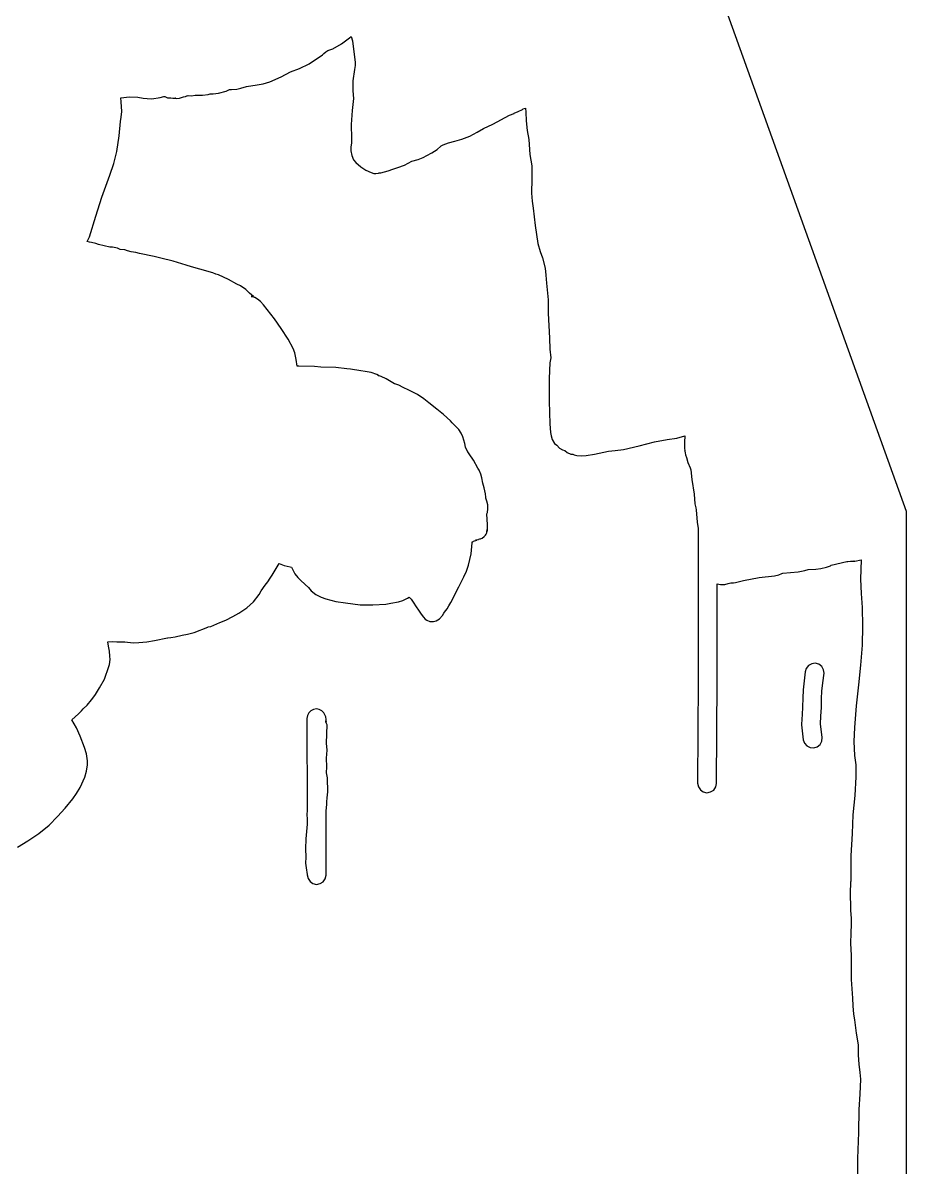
# Model space of a CAD drawing. Extents: x -1 to 498, y 2 to 4924.
# Drawn here: x 273.1 to 498, y 3111 to 3402.5 of the extents above; entities that cross this region are included whole.
import ezdxf

# ---------------------------------------------------------------- set-up
doc = ezdxf.new("R2010")
doc.units = 0

msp = doc.modelspace()

# ---------------------------------------------------------------- linework, layer by layer
at = {"layer": 'Calque 1'}
for p, q in [((420.997, 3492.37), (498.001, 3278.08)), ((354.226, 3397.15), (356.229, 3398.65)), ((356.229, 3398.65), (356.647, 3399.05)), ((356.647, 3399.05), (356.978, 3397.94)), ((350.681, 3395.45), (351.967, 3395.9)), ((351.967, 3395.9), (354.226, 3397.15)), ((356.978, 3397.94), (357.325, 3395.08)), ((345.953, 3392.09), (349.321, 3394.34)), ((349.321, 3394.34), (349.731, 3394.66)), ((349.731, 3394.66), (350.244, 3395.08)), ((350.244, 3395.08), (350.681, 3395.45)), ((357.325, 3395.08), (357.711, 3392.52)), ((338.833, 3388.76), (341.209, 3389.98)), ((341.209, 3389.98), (343.463, 3390.87)), ((343.463, 3390.87), (345.953, 3392.09)), ((357.499, 3390.61), (357.055, 3387.75)), ((357.687, 3391.67), (357.499, 3390.61)), ((357.711, 3392.52), (357.687, 3391.67)), ((332.716, 3386.69), (334.274, 3386.99)), ((334.274, 3386.99), (335.925, 3387.46)), ((335.925, 3387.46), (338.833, 3388.76)), ((357.055, 3387.75), (357.094, 3385.19)), ((315.989, 3383.92), (316.92, 3384.1)), ((316.92, 3384.1), (318.815, 3384.08)), ((318.815, 3384.08), (320.23, 3384.26)), ((320.23, 3384.26), (320.772, 3384.42)), ((320.772, 3384.42), (321.474, 3384.39)), ((321.474, 3384.39), (322.889, 3384.55)), ((322.889, 3384.55), (324.86, 3385.13)), ((324.86, 3385.13), (325.694, 3385.53)), ((325.694, 3385.53), (326.183, 3385.5)), ((326.183, 3385.5), (327.501, 3385.61)), ((327.501, 3385.61), (328.578, 3385.87)), ((328.578, 3385.87), (329.969, 3386.3)), ((329.969, 3386.3), (332.716, 3386.69)), ((357.094, 3385.19), (357.237, 3383.25)), ((297.963, 3383.41), (300.167, 3383.65)), ((298.055, 3382.41), (297.963, 3383.41)), ((298.227, 3379.89), (298.055, 3382.41)), ((300.167, 3383.65), (302.31, 3383.57)), ((302.31, 3383.57), (303.712, 3383.31)), ((303.712, 3383.31), (304.707, 3383.2)), ((304.707, 3383.2), (305.871, 3383.18)), ((305.871, 3383.18), (307.977, 3383.52)), ((307.977, 3383.52), (308.959, 3383.73)), ((308.959, 3383.73), (309.245, 3383.7)), ((309.245, 3383.7), (309.925, 3383.44)), ((309.925, 3383.44), (310.507, 3383.36)), ((310.507, 3383.36), (310.74, 3383.39)), ((310.74, 3383.39), (311.274, 3383.31)), ((311.274, 3383.31), (311.986, 3383.33)), ((311.986, 3383.33), (311.943, 3383.28)), ((311.943, 3383.28), (312.282, 3383.23)), ((312.282, 3383.23), (312.967, 3383.31)), ((312.967, 3383.31), (313.954, 3383.65)), ((313.954, 3383.65), (313.991, 3383.68)), ((313.991, 3383.68), (314.46, 3383.76)), ((314.46, 3383.76), (314.78, 3383.92)), ((314.78, 3383.92), (314.88, 3383.94)), ((314.88, 3383.94), (315.184, 3384)), ((315.184, 3384), (315.184, 3384)), ((315.184, 3384), (315.989, 3383.92)), ((357.237, 3383.25), (356.957, 3380.16)), ((297.928, 3377.41), (298.092, 3378.44)), ((298.092, 3378.44), (298.227, 3379.89)), ((356.957, 3380.16), (356.629, 3376.61)), ((392.75, 3376.72), (396.972, 3379.02)), ((396.972, 3379.02), (398.134, 3379.44)), ((398.134, 3379.44), (398.203, 3379.47)), ((398.203, 3379.47), (399.224, 3379.89)), ((399.224, 3379.89), (400.272, 3380.45)), ((400.272, 3380.45), (400.47, 3380.58)), ((400.47, 3380.58), (401.028, 3380.74)), ((401.028, 3380.74), (401.161, 3379.74)), ((401.161, 3379.74), (401.203, 3377.54)), ((297.55, 3373.68), (297.928, 3377.41)), ((356.629, 3376.61), (356.708, 3373.04)), ((388.794, 3374.68), (390.337, 3375.58)), ((390.337, 3375.58), (392.75, 3376.72)), ((401.203, 3377.54), (401.446, 3375.05)), ((296.963, 3369.73), (297.55, 3373.68)), ((356.708, 3373.04), (356.782, 3371.9)), ((383.047, 3372.33), (384.889, 3372.86)), ((384.889, 3372.86), (386.892, 3373.65)), ((386.892, 3373.65), (388.794, 3374.68)), ((401.446, 3375.05), (401.933, 3372.75)), ((401.933, 3372.75), (402.166, 3368.97)), ((296.185, 3366.67), (296.963, 3369.73)), ((356.602, 3370.82), (356.586, 3369.87)), ((356.586, 3369.87), (356.793, 3368.7)), ((356.782, 3371.9), (356.602, 3370.82)), ((377.221, 3369.39), (378.531, 3370.26)), ((378.531, 3370.26), (379.468, 3371.06)), ((379.468, 3371.06), (379.576, 3371.16)), ((379.576, 3371.16), (380.052, 3371.4)), ((380.052, 3371.4), (381.42, 3371.9)), ((381.42, 3371.9), (383.047, 3372.33)), ((295.214, 3363.7), (296.185, 3366.67)), ((356.793, 3368.7), (357.277, 3367.62)), ((357.277, 3367.62), (357.859, 3366.93)), ((357.859, 3366.93), (359.103, 3365.85)), ((370.255, 3366.27), (372.091, 3367.25)), ((372.091, 3367.25), (373.737, 3367.7)), ((373.737, 3367.7), (374.975, 3368.2)), ((374.975, 3368.2), (375.941, 3368.68)), ((375.941, 3368.68), (377.221, 3369.39)), ((402.166, 3368.97), (402.687, 3366.06)), ((293.121, 3358.09), (295.214, 3363.7)), ((359.103, 3365.85), (360.359, 3364.97)), ((360.359, 3364.97), (361.783, 3364.34)), ((361.783, 3364.34), (362.452, 3364.15)), ((362.452, 3364.15), (362.915, 3364.1)), ((362.915, 3364.1), (363.659, 3364.2)), ((363.659, 3364.2), (363.767, 3364.26)), ((363.767, 3364.26), (364.259, 3364.31)), ((364.259, 3364.31), (366.056, 3364.79)), ((366.056, 3364.79), (367.241, 3365.24)), ((367.241, 3365.24), (368.588, 3365.63)), ((368.588, 3365.63), (370.255, 3366.27)), ((402.687, 3366.06), (402.69, 3362.8)), ((402.69, 3362.8), (402.605, 3359.1)), ((291.618, 3353.22), (293.121, 3358.09)), ((402.605, 3359.1), (402.761, 3357.06)), ((402.761, 3357.06), (403.002, 3355.26)), ((403.002, 3355.26), (403.489, 3350.87)), ((290.02, 3348.01), (291.618, 3353.22)), ((403.489, 3350.87), (404.219, 3346.29)), ((289.454, 3346.77), (290.02, 3348.01)), ((289.996, 3346.61), (289.454, 3346.77)), ((290.515, 3346.58), (289.996, 3346.61)), ((291.666, 3346.29), (290.515, 3346.58)), ((292.277, 3346.03), (291.666, 3346.29)), ((404.219, 3346.29), (404.833, 3344.23)), ((293.764, 3345.71), (292.277, 3346.03)), ((295.164, 3345.39), (293.764, 3345.71)), ((295.883, 3345.34), (295.164, 3345.39)), ((297.119, 3345.08), (295.883, 3345.34)), ((297.841, 3344.78), (297.119, 3345.08)), ((297.841, 3344.78), (297.828, 3344.78)), ((297.828, 3344.78), (297.83, 3344.78)), ((297.83, 3344.78), (297.841, 3344.78)), ((299.05, 3344.65), (297.841, 3344.78)), ((297.841, 3344.78), (297.841, 3344.78)), ((299.677, 3344.44), (299.05, 3344.65)), ((300.667, 3344.18), (299.677, 3344.44)), ((301.812, 3343.96), (300.667, 3344.18)), ((302.731, 3343.73), (301.812, 3343.96)), ((306.461, 3342.96), (302.731, 3343.73)), ((404.833, 3344.23), (405.418, 3342.64)), ((308.184, 3342.54), (306.461, 3342.96)), ((311.337, 3341.79), (308.184, 3342.54)), ((314.661, 3340.76), (311.337, 3341.79)), ((316.034, 3340.39), (314.661, 3340.76)), ((318.145, 3339.73), (316.034, 3340.39)), ((405.418, 3342.64), (406.042, 3339.97)), ((321.413, 3338.78), (318.145, 3339.73)), ((322.164, 3338.49), (321.413, 3338.78)), ((322.9, 3338.3), (322.164, 3338.49)), ((325.458, 3337.14), (322.9, 3338.3)), ((406.042, 3339.97), (406.272, 3338.22)), ((406.272, 3338.22), (406.415, 3336.21)), ((327.546, 3335.92), (325.458, 3337.14)), ((328.493, 3335.47), (327.546, 3335.92)), ((329.808, 3334.6), (328.493, 3335.47)), ((330.758, 3333.65), (329.808, 3334.6)), ((406.415, 3336.21), (406.87, 3331.93)), ((331.761, 3332.75), (330.758, 3333.65)), ((331.618, 3332.75), (331.2, 3332.8)), ((331.2, 3332.8), (331.761, 3332.75)), ((331.906, 3332.64), (331.618, 3332.75)), ((332.054, 3332.51), (331.906, 3332.64)), ((332.139, 3332.53), (332.001, 3332.59)), ((332.001, 3332.59), (332.054, 3332.51)), ((332.8, 3332.08), (332.139, 3332.53)), ((333.528, 3331.5), (332.8, 3332.08)), ((406.87, 3331.93), (406.87, 3328.57)), ((334.311, 3330.71), (333.528, 3331.5)), ((335.269, 3329.47), (334.311, 3330.71)), ((337.126, 3327.06), (335.269, 3329.47)), ((338.846, 3324.6), (337.126, 3327.06)), ((406.87, 3328.57), (407.14, 3322.16)), ((340.637, 3321.92), (338.846, 3324.6)), ((341.913, 3319.54), (340.637, 3321.92)), ((407.14, 3322.16), (407.228, 3319.38)), ((342.273, 3318.43), (341.913, 3319.54)), ((342.661, 3316.74), (342.273, 3318.43)), ((407.228, 3319.38), (407.484, 3317.16)), ((407.484, 3317.16), (407.228, 3315.87)), ((342.873, 3315.05), (342.661, 3316.74)), ((343.299, 3315.05), (342.873, 3315.05)), ((347.297, 3314.99), (343.299, 3315.05)), ((348.951, 3314.83), (347.297, 3314.99)), ((352.726, 3314.7), (348.951, 3314.83)), ((355.594, 3314.36), (352.726, 3314.7)), ((356.481, 3314.3), (355.594, 3314.36)), ((359.153, 3313.85), (356.481, 3314.3)), ((407.228, 3315.87), (407.048, 3311.9)), ((360.246, 3313.72), (359.153, 3313.85)), ((361.759, 3313.4), (360.246, 3313.72)), ((363.164, 3312.88), (361.759, 3313.4)), ((363.582, 3312.66), (363.164, 3312.88)), ((364.333, 3312.37), (363.556, 3312.66)), ((363.556, 3312.66), (363.582, 3312.66)), ((365.535, 3311.82), (364.333, 3312.37)), ((367.68, 3310.57), (365.535, 3311.82)), ((407.048, 3311.9), (407.056, 3306.16)), ((367.762, 3310.55), (367.68, 3310.57)), ((368.823, 3310.23), (367.762, 3310.55)), ((369.929, 3309.65), (368.823, 3310.23)), ((370.051, 3309.54), (369.929, 3309.65)), ((371.207, 3308.99), (370.051, 3309.54)), ((370.051, 3309.54), (370.051, 3309.54)), ((372.226, 3308.54), (371.207, 3308.99)), ((373.583, 3307.85), (372.226, 3308.54)), ((375.184, 3306.76), (373.583, 3307.85)), ((376.483, 3305.71), (375.184, 3306.76)), ((378.438, 3304.12), (376.483, 3305.71)), ((407.056, 3306.16), (407.246, 3300.39)), ((380.177, 3302.72), (378.438, 3304.12)), ((381.952, 3301.1), (380.177, 3302.72)), ((382.367, 3300.65), (381.952, 3301.1)), ((383.106, 3299.96), (382.367, 3300.65)), ((384.055, 3298.88), (383.106, 3299.96)), ((407.246, 3300.39), (407.442, 3298.16)), ((384.653, 3297.95), (384.055, 3298.88)), ((385.085, 3297.05), (384.653, 3297.95)), ((385.622, 3295.33), (385.085, 3297.05)), ((407.442, 3298.16), (407.561, 3297.29)), ((407.561, 3297.29), (407.86, 3296.34)), ((437.144, 3296.34), (439.647, 3296.74)), ((439.647, 3296.74), (441.674, 3297.34)), ((441.674, 3297.34), (441.552, 3295.7)), ((385.799, 3294.43), (385.622, 3295.33)), ((386.347, 3293.16), (385.799, 3294.43)), ((407.86, 3296.34), (408.487, 3295.36)), ((408.487, 3295.36), (409.059, 3294.96)), ((409.059, 3294.96), (409.699, 3294.17)), ((409.699, 3294.17), (410.45, 3293.75)), ((410.45, 3293.75), (411.106, 3293.53)), ((423.936, 3293.56), (426.016, 3293.85)), ((426.016, 3293.85), (430.037, 3294.75)), ((430.037, 3294.75), (433.9, 3295.78)), ((433.9, 3295.78), (437.144, 3296.34)), ((441.552, 3295.7), (441.557, 3294.25)), ((441.557, 3294.25), (441.66, 3293.35)), ((386.363, 3293.19), (386.347, 3293.16)), ((386.73, 3292.71), (386.363, 3293.19)), ((387.799, 3291.13), (386.73, 3292.71)), ((388.918, 3289.09), (387.799, 3291.13)), ((411.106, 3293.53), (411.681, 3293.08)), ((411.681, 3293.08), (412.578, 3292.66)), ((412.578, 3292.66), (413.101, 3292.61)), ((413.101, 3292.61), (413.424, 3292.45)), ((413.424, 3292.45), (414.152, 3292.26)), ((414.152, 3292.26), (415.35, 3292.19)), ((415.35, 3292.19), (416.483, 3292.26)), ((416.483, 3292.26), (418.66, 3292.66)), ((418.66, 3292.66), (422.177, 3293.4)), ((422.177, 3293.4), (423.936, 3293.56)), ((441.66, 3293.35), (441.66, 3293.46)), ((441.66, 3293.46), (441.793, 3292.5)), ((441.793, 3292.5), (442.036, 3291.76)), ((442.036, 3291.76), (442.444, 3290.54)), ((388.95, 3289.06), (388.918, 3289.09)), ((389.236, 3288.59), (388.95, 3289.06)), ((389.688, 3287.56), (389.236, 3288.59)), ((442.444, 3290.54), (442.991, 3289.17)), ((442.991, 3289.17), (443.158, 3288.67)), ((443.158, 3288.67), (443.438, 3286.21)), ((389.958, 3286.63), (389.688, 3287.56)), ((390.233, 3285.2), (389.958, 3286.63)), ((390.556, 3284.06), (390.233, 3285.2)), ((443.438, 3286.21), (444.039, 3282.48)), ((390.89, 3282.5), (390.556, 3284.06)), ((390.961, 3281.71), (390.89, 3282.5)), ((444.039, 3282.48), (444.232, 3280.01)), ((390.948, 3281.55), (390.961, 3281.71)), ((390.985, 3281.39), (390.948, 3281.55)), ((391.13, 3280.89), (390.985, 3281.39)), ((391.212, 3280.68), (391.128, 3280.91)), ((391.128, 3280.91), (391.13, 3280.89)), ((391.466, 3279.7), (391.212, 3280.68)), ((391.496, 3278.74), (391.466, 3279.7)), ((444.232, 3280.01), (444.449, 3278.93)), ((391.239, 3277.42), (391.353, 3277.79)), ((391.374, 3274.64), (391.239, 3277.42)), ((391.353, 3277.79), (391.496, 3278.74)), ((391.496, 3278.74), (391.496, 3278.74)), ((444.449, 3278.93), (444.55, 3278.48)), ((444.55, 3278.48), (444.79, 3275.28)), ((498.001, 3278.08), (497.998, 2716.67)), ((391.252, 3272.92), (391.302, 3273.45)), ((391.302, 3273.45), (391.292, 3273.08)), ((391.292, 3273.08), (391.35, 3273.32)), ((391.35, 3273.32), (391.419, 3274.3)), ((391.35, 3273.32), (391.35, 3273.32)), ((391.419, 3274.3), (391.374, 3274.64)), ((391.374, 3274.64), (391.374, 3274.64)), ((444.79, 3275.28), (445, 3273.66)), ((445, 3273.66), (445.074, 3261.94)), ((387.627, 3270.36), (387.754, 3270.41)), ((387.627, 3270.33), (387.627, 3270.36)), ((387.754, 3270.41), (387.828, 3270.44)), ((387.828, 3270.44), (388.63, 3270.73)), ((388.36, 3270.7), (389.051, 3270.91)), ((388.63, 3270.73), (388.36, 3270.7)), ((389.051, 3270.91), (389.083, 3270.94)), ((389.083, 3270.94), (389.498, 3271.07)), ((389.424, 3271.05), (389.585, 3271.1)), ((389.498, 3271.07), (389.424, 3271.05)), ((389.585, 3271.1), (390.019, 3271.26)), ((390.019, 3271.26), (390.575, 3271.63)), ((390.575, 3271.63), (390.871, 3271.97)), ((390.871, 3271.97), (391.048, 3272.24)), ((391.048, 3272.24), (391.223, 3272.61)), ((391.223, 3272.61), (391.247, 3272.9)), ((391.228, 3272.84), (391.252, 3272.92)), ((391.247, 3272.9), (391.228, 3272.84)), ((387.185, 3267.21), (387.471, 3270.07)), ((387.471, 3270.07), (387.479, 3270.3)), ((387.479, 3270.3), (387.627, 3270.33)), ((336.51, 3261.84), (338.301, 3264.8)), ((338.301, 3264.8), (338.365, 3264.77)), ((338.365, 3264.77), (339.582, 3264.3)), ((386.564, 3264.35), (387.185, 3267.21)), ((478.922, 3264.35), (482.912, 3265.3)), ((482.912, 3265.3), (483.121, 3265.3)), ((483.121, 3265.3), (483.809, 3265.33)), ((483.809, 3265.33), (484.491, 3265.36)), ((484.491, 3265.36), (484.716, 3265.36)), ((484.758, 3265.36), (484.705, 3265.38)), ((484.705, 3265.38), (484.949, 3265.38)), ((484.716, 3265.36), (484.758, 3265.36)), ((484.949, 3265.38), (486.521, 3265.7)), ((486.521, 3265.7), (486.38, 3260.78)), ((335.999, 3261.02), (336.51, 3261.84)), ((339.582, 3264.3), (341.153, 3263.9)), ((341.153, 3263.9), (341.46, 3263.88)), ((341.46, 3263.88), (342.331, 3262.18)), ((342.331, 3262.18), (343.056, 3261.2)), ((385.376, 3261.36), (386.019, 3262.79)), ((386.019, 3262.79), (386.564, 3264.35)), ((445.074, 3261.94), (445.05, 3250.14)), ((460.552, 3261.18), (464.452, 3261.65)), ((464.452, 3261.65), (465.592, 3261.89)), ((465.592, 3261.89), (466.317, 3262.21)), ((466.317, 3262.21), (466.611, 3262.34)), ((466.611, 3262.34), (470.55, 3262.66)), ((470.55, 3262.66), (472.225, 3262.98)), ((472.225, 3262.98), (473.074, 3263.24)), ((473.074, 3263.24), (475.019, 3263.37)), ((475.019, 3263.37), (476.313, 3263.5)), ((476.313, 3263.5), (477.694, 3263.82)), ((477.694, 3263.82), (478.702, 3264.19)), ((478.702, 3264.19), (478.922, 3264.35)), ((333.774, 3257.79), (334.774, 3259.24)), ((334.774, 3259.24), (335.399, 3260.09)), ((335.399, 3260.09), (335.999, 3261.02)), ((343.056, 3261.2), (343.757, 3260.49)), ((343.757, 3260.49), (344.958, 3259.46)), ((344.958, 3259.46), (345.773, 3258.64)), ((382.074, 3254.83), (384.061, 3258.82)), ((384.061, 3258.82), (385.376, 3261.36)), ((449.849, 3250.12), (449.87, 3259.62)), ((449.87, 3259.62), (450.736, 3259.4)), ((450.736, 3259.4), (451.855, 3259.43)), ((451.855, 3259.43), (452.715, 3259.64)), ((452.715, 3259.64), (453.36, 3259.83)), ((453.36, 3259.83), (453.614, 3259.83)), ((453.614, 3259.83), (454.051, 3259.88)), ((454.051, 3259.88), (454.564, 3259.96)), ((454.564, 3259.96), (456.601, 3260.46)), ((456.601, 3260.46), (460.552, 3261.18)), ((486.38, 3260.78), (486.56, 3257.1)), ((331.803, 3255.01), (333.211, 3256.84)), ((333.211, 3256.84), (333.774, 3257.79)), ((345.773, 3258.64), (346.464, 3257.84)), ((346.464, 3257.84), (347.633, 3256.89)), ((347.633, 3256.89), (349.001, 3256.18)), ((349.001, 3256.18), (350.181, 3255.75)), ((369.808, 3255.33), (370.974, 3255.91)), ((370.974, 3255.91), (371.427, 3256.2)), ((371.427, 3256.2), (371.911, 3255.67)), ((486.56, 3257.1), (486.806, 3253.58)), ((328.035, 3252.15), (330.067, 3253.45)), ((330.067, 3253.45), (331.803, 3255.01)), ((350.181, 3255.75), (352.761, 3255.09)), ((352.761, 3255.09), (355.237, 3254.72)), ((355.237, 3254.72), (358.986, 3254.24)), ((358.986, 3254.24), (362.14, 3254.22)), ((362.14, 3254.22), (365.516, 3254.43)), ((365.516, 3254.43), (366.791, 3254.64)), ((366.791, 3254.64), (368.694, 3254.99)), ((368.694, 3254.99), (369.808, 3255.33)), ((371.911, 3255.67), (372.477, 3254.91)), ((372.477, 3254.91), (373.189, 3253.77)), ((373.189, 3253.77), (373.85, 3252.87)), ((373.85, 3252.87), (374.001, 3252.63)), ((380.431, 3252.34), (381.076, 3253.19)), ((381.076, 3253.19), (381.547, 3253.98)), ((381.547, 3253.98), (382.074, 3254.83)), ((486.79, 3253.58), (486.909, 3248.79)), ((486.806, 3253.58), (486.79, 3253.58)), ((323.18, 3249.72), (324.773, 3250.38)), ((324.773, 3250.38), (326.493, 3251.25)), ((326.493, 3251.25), (328.035, 3252.15)), ((374.001, 3252.63), (374.501, 3251.89)), ((374.501, 3251.89), (375.105, 3251.1)), ((375.105, 3251.1), (375.47, 3250.59)), ((375.47, 3250.59), (375.901, 3250.3)), ((375.901, 3250.3), (376.713, 3250.04)), ((376.713, 3250.04), (377.621, 3249.96)), ((377.621, 3249.96), (378.322, 3250.14)), ((378.322, 3250.14), (379.184, 3250.7)), ((379.184, 3250.7), (379.904, 3251.52)), ((379.904, 3251.52), (380.301, 3252.13)), ((380.301, 3252.13), (380.431, 3252.34)), ((445.05, 3250.14), (445.05, 3235.01)), ((449.849, 3234.98), (449.849, 3250.12)), ((314.936, 3246.76), (316.706, 3247.21)), ((316.706, 3247.21), (320.175, 3248.58)), ((320.175, 3248.58), (320.275, 3248.61)), ((320.275, 3248.61), (320.894, 3248.77)), ((320.894, 3248.77), (323.18, 3249.72)), ((486.909, 3248.79), (486.79, 3243.95)), ((294.656, 3244.83), (295.936, 3244.88)), ((294.857, 3243.74), (294.656, 3244.83)), ((295.936, 3244.88), (296.952, 3244.83)), ((296.952, 3244.83), (297.796, 3244.8)), ((297.796, 3244.8), (298.6, 3244.8)), ((298.6, 3244.8), (298.727, 3244.85)), ((298.727, 3244.85), (298.743, 3244.85)), ((298.743, 3244.85), (298.997, 3244.83)), ((298.997, 3244.83), (301.17, 3244.61)), ((301.17, 3244.61), (301.18, 3244.61)), ((301.177, 3244.61), (302.572, 3244.64)), ((301.18, 3244.61), (301.177, 3244.61)), ((302.572, 3244.64), (304.646, 3244.85)), ((302.572, 3244.64), (302.572, 3244.64)), ((304.646, 3244.85), (306.575, 3245.2)), ((306.575, 3245.2), (309.903, 3245.88)), ((309.903, 3245.88), (309.946, 3245.88)), ((309.946, 3245.88), (310.713, 3245.96)), ((310.713, 3245.96), (311.808, 3246.1)), ((311.808, 3246.1), (313.578, 3246.54)), ((313.578, 3246.54), (314.936, 3246.76)), ((295.121, 3242.44), (294.857, 3243.74)), ((295.201, 3241.2), (295.121, 3242.44)), ((486.79, 3243.95), (486.404, 3238.92)), ((293.806, 3235.35), (294.947, 3238.5)), ((294.947, 3238.5), (294.976, 3238.53)), ((294.976, 3238.53), (295.137, 3239.08)), ((295.137, 3239.08), (295.267, 3240.33)), ((295.267, 3240.33), (295.201, 3241.2)), ((295.267, 3240.33), (295.267, 3240.33)), ((473.135, 3238.79), (472.561, 3238.05)), ((473.948, 3239.24), (473.135, 3238.79)), ((474.876, 3239.37), (473.948, 3239.24)), ((475.781, 3239.14), (474.876, 3239.37)), ((476.522, 3238.55), (475.781, 3239.14)), ((476.988, 3237.73), (476.522, 3238.55)), ((486.404, 3238.92), (485.835, 3233.9)), ((472.318, 3237.15), (471.746, 3232.63)), ((472.561, 3238.05), (472.318, 3237.15)), ((476.808, 3234.35), (477.104, 3236.81)), ((477.104, 3236.81), (476.988, 3237.73)), ((477.104, 3236.81), (477.104, 3236.81)), ((291.56, 3231.44), (292.526, 3233.1)), ((292.526, 3233.1), (293.806, 3235.35)), ((445.05, 3235.01), (444.904, 3208.82)), ((449.704, 3208.76), (449.849, 3234.98)), ((471.746, 3232.63), (471.691, 3230.46)), ((476.535, 3232.28), (476.808, 3234.35)), ((485.835, 3233.9), (485.266, 3228.5)), ((289.398, 3228.69), (290.568, 3230.01)), ((290.568, 3230.01), (290.896, 3230.51)), ((290.896, 3230.51), (291.56, 3231.44)), ((471.691, 3230.46), (471.64, 3228.29)), ((476.437, 3228.08), (476.488, 3230.38)), ((476.488, 3230.38), (476.535, 3232.28)), ((287.189, 3226.46), (288.017, 3227.28)), ((288.017, 3227.28), (288.443, 3227.76)), ((288.443, 3227.76), (289.398, 3228.69)), ((345.86, 3226.73), (345.524, 3226.07)), ((346.381, 3227.26), (345.86, 3226.73)), ((347.056, 3227.6), (346.381, 3227.26)), ((347.805, 3227.73), (347.056, 3227.6)), ((348.535, 3227.6), (347.805, 3227.73)), ((349.199, 3227.28), (348.535, 3227.6)), ((349.739, 3226.75), (349.199, 3227.28)), ((350.226, 3225.75), (349.739, 3226.75)), ((471.64, 3228.29), (471.521, 3226.2)), ((476.313, 3225.91), (476.437, 3228.08)), ((485.266, 3228.5), (484.835, 3223.02)), ((285.517, 3224.98), (287.189, 3226.46)), ((286.694, 3222.89), (285.517, 3224.98)), ((345.524, 3226.07), (345.405, 3225.33)), ((345.405, 3225.33), (345.45, 3201.86)), ((350.202, 3224.32), (350.205, 3224.66)), ((350.509, 3223.68), (350.202, 3224.32)), ((350.205, 3224.66), (350.26, 3224.51)), ((350.289, 3225.06), (350.226, 3225.75)), ((350.26, 3224.51), (350.284, 3224.37)), ((350.281, 3224.45), (350.289, 3225.06)), ((350.284, 3224.37), (350.281, 3224.45)), ((471.418, 3225.17), (471.378, 3223.71)), ((471.521, 3226.2), (471.418, 3225.17)), ((476.173, 3223.95), (476.313, 3225.91)), ((476.585, 3220.46), (476.173, 3223.95)), ((287.644, 3220.77), (286.694, 3222.89)), ((350.356, 3218.98), (350.509, 3223.68)), ((471.378, 3223.71), (471.818, 3219.9)), ((484.835, 3223.02), (484.716, 3219.43)), ((288.779, 3217.94), (287.644, 3220.77)), ((289.237, 3216.33), (288.779, 3217.94)), ((350.522, 3217.23), (350.356, 3218.98)), ((471.818, 3219.9), (472.114, 3219)), ((472.114, 3219), (472.715, 3218.31)), ((472.715, 3218.31), (473.532, 3217.89)), ((473.532, 3217.89), (474.482, 3217.81)), ((474.482, 3217.81), (475.387, 3218.1)), ((475.387, 3218.1), (476.085, 3218.71)), ((476.085, 3218.71), (476.506, 3219.53)), ((476.506, 3219.53), (476.585, 3220.46)), ((484.716, 3219.43), (484.835, 3215.83)), ((289.478, 3214.5), (289.237, 3216.33)), ((350.414, 3215.22), (350.522, 3217.23)), ((350.453, 3213.02), (350.414, 3215.22)), ((484.835, 3215.83), (485.227, 3213.45)), ((289.255, 3211.88), (289.478, 3213.52)), ((289.478, 3213.52), (289.478, 3214.5)), ((289.478, 3213.52), (289.478, 3213.52)), ((350.395, 3211.41), (350.453, 3213.02)), ((485.227, 3213.45), (485.213, 3210.46)), ((287.612, 3207.7), (288.819, 3210.35)), ((288.819, 3210.35), (289.255, 3211.88)), ((350.604, 3210.14), (350.395, 3211.41)), ((350.662, 3209.05), (350.604, 3210.14)), ((485.213, 3210.46), (484.912, 3205.67)), ((286.731, 3206.22), (287.612, 3207.7)), ((350.543, 3205.06), (350.723, 3206.65)), ((350.686, 3207.6), (350.662, 3209.05)), ((350.713, 3207.31), (350.686, 3207.6)), ((350.715, 3207.31), (350.713, 3207.31)), ((350.715, 3206.67), (350.715, 3207.31)), ((350.723, 3206.65), (350.715, 3206.67)), ((444.904, 3208.82), (445.087, 3207.86)), ((445.087, 3207.86), (445.595, 3207.1)), ((445.595, 3207.1), (446.354, 3206.59)), ((446.354, 3206.59), (447.285, 3206.38)), ((447.285, 3206.38), (448.206, 3206.57)), ((448.206, 3206.57), (448.989, 3207.07)), ((448.989, 3207.07), (449.516, 3207.86)), ((449.516, 3207.86), (449.704, 3208.76)), ((283.781, 3202.47), (285.768, 3204.87)), ((285.768, 3204.87), (286.731, 3206.22)), ((350.255, 3201.65), (350.485, 3203.44)), ((350.461, 3204.05), (350.543, 3205.06)), ((350.485, 3203.44), (350.461, 3204.05)), ((484.912, 3205.67), (484.473, 3200.72)), ((281.876, 3200.3), (283.781, 3202.47)), ((345.45, 3201.86), (345.387, 3200.8)), ((345.387, 3200.8), (345.461, 3199.61)), ((350.255, 3199.71), (350.255, 3201.65)), ((484.473, 3200.72), (484.229, 3195.96)), ((277.077, 3195.98), (279.715, 3198.1)), ((279.715, 3198.1), (281.876, 3200.3)), ((345.461, 3198.36), (345.08, 3194.63)), ((345.461, 3199.61), (345.461, 3199.55)), ((345.461, 3199.55), (345.461, 3198.36)), ((350.326, 3199.13), (350.255, 3199.71)), ((350.258, 3198.15), (350.326, 3199.13)), ((350.281, 3185.45), (350.258, 3198.15)), ((274.277, 3194.16), (277.077, 3195.98)), ((345.08, 3194.63), (344.998, 3192.09)), ((484.229, 3195.96), (483.943, 3190.35)), ((271.663, 3192.52), (274.277, 3194.16)), ((344.998, 3192.09), (345.111, 3189.98)), ((345.111, 3189.98), (345.061, 3188.47)), ((483.943, 3190.35), (483.904, 3185.06)), ((345.061, 3188.47), (345.236, 3187.25)), ((345.236, 3187.25), (345.485, 3185.53)), ((345.485, 3185.53), (345.485, 3185.43)), ((345.485, 3185.43), (345.672, 3184.53)), ((345.672, 3184.53), (346.178, 3183.76)), ((346.178, 3183.76), (346.927, 3183.26)), ((346.927, 3183.26), (347.842, 3183.04)), ((347.842, 3183.04), (348.765, 3183.23)), ((348.765, 3183.23), (349.53, 3183.71)), ((349.53, 3183.71), (350.059, 3184.45)), ((350.059, 3184.45), (350.281, 3185.35)), ((350.281, 3185.35), (350.271, 3185.45)), ((350.271, 3185.45), (350.281, 3185.45)), ((483.798, 3182.99), (483.742, 3181.38)), ((483.819, 3183.39), (483.798, 3182.99)), ((483.835, 3183.57), (483.819, 3183.39)), ((483.856, 3183.73), (483.835, 3183.57)), ((483.883, 3183.81), (483.856, 3183.73)), ((483.904, 3185.06), (483.883, 3183.81)), ((483.742, 3181.38), (483.806, 3176.38)), ((483.806, 3176.38), (483.965, 3174.45)), ((483.965, 3174.45), (484.025, 3172.86)), ((484.025, 3172.86), (483.88, 3170.61)), ((483.88, 3170.61), (483.822, 3168.1)), ((483.822, 3168.1), (484.023, 3164.89)), ((484.023, 3164.89), (484.023, 3158.81)), ((484.023, 3158.81), (484.348, 3154.05)), ((484.348, 3154.05), (484.414, 3152.12)), ((484.414, 3152.12), (484.586, 3150)), ((484.586, 3150), (484.838, 3148.57)), ((484.838, 3148.57), (485.301, 3145.16)), ((485.301, 3145.16), (485.801, 3142.17)), ((485.801, 3142.17), (485.801, 3139.57)), ((485.801, 3139.57), (485.991, 3137.25)), ((485.991, 3137.25), (486.256, 3135.13)), ((486.401, 3133.38), (486.237, 3129.63)), ((486.256, 3135.13), (486.401, 3133.38)), ((486.237, 3129.63), (485.962, 3125.68)), ((485.962, 3125.68), (485.859, 3119.86)), ((485.859, 3119.86), (485.637, 3113.19)), ((485.637, 3113.19), (485.616, 3106.85))]:
    msp.add_line(p, q, dxfattribs=at)

doc.saveas('drawing.dxf')
